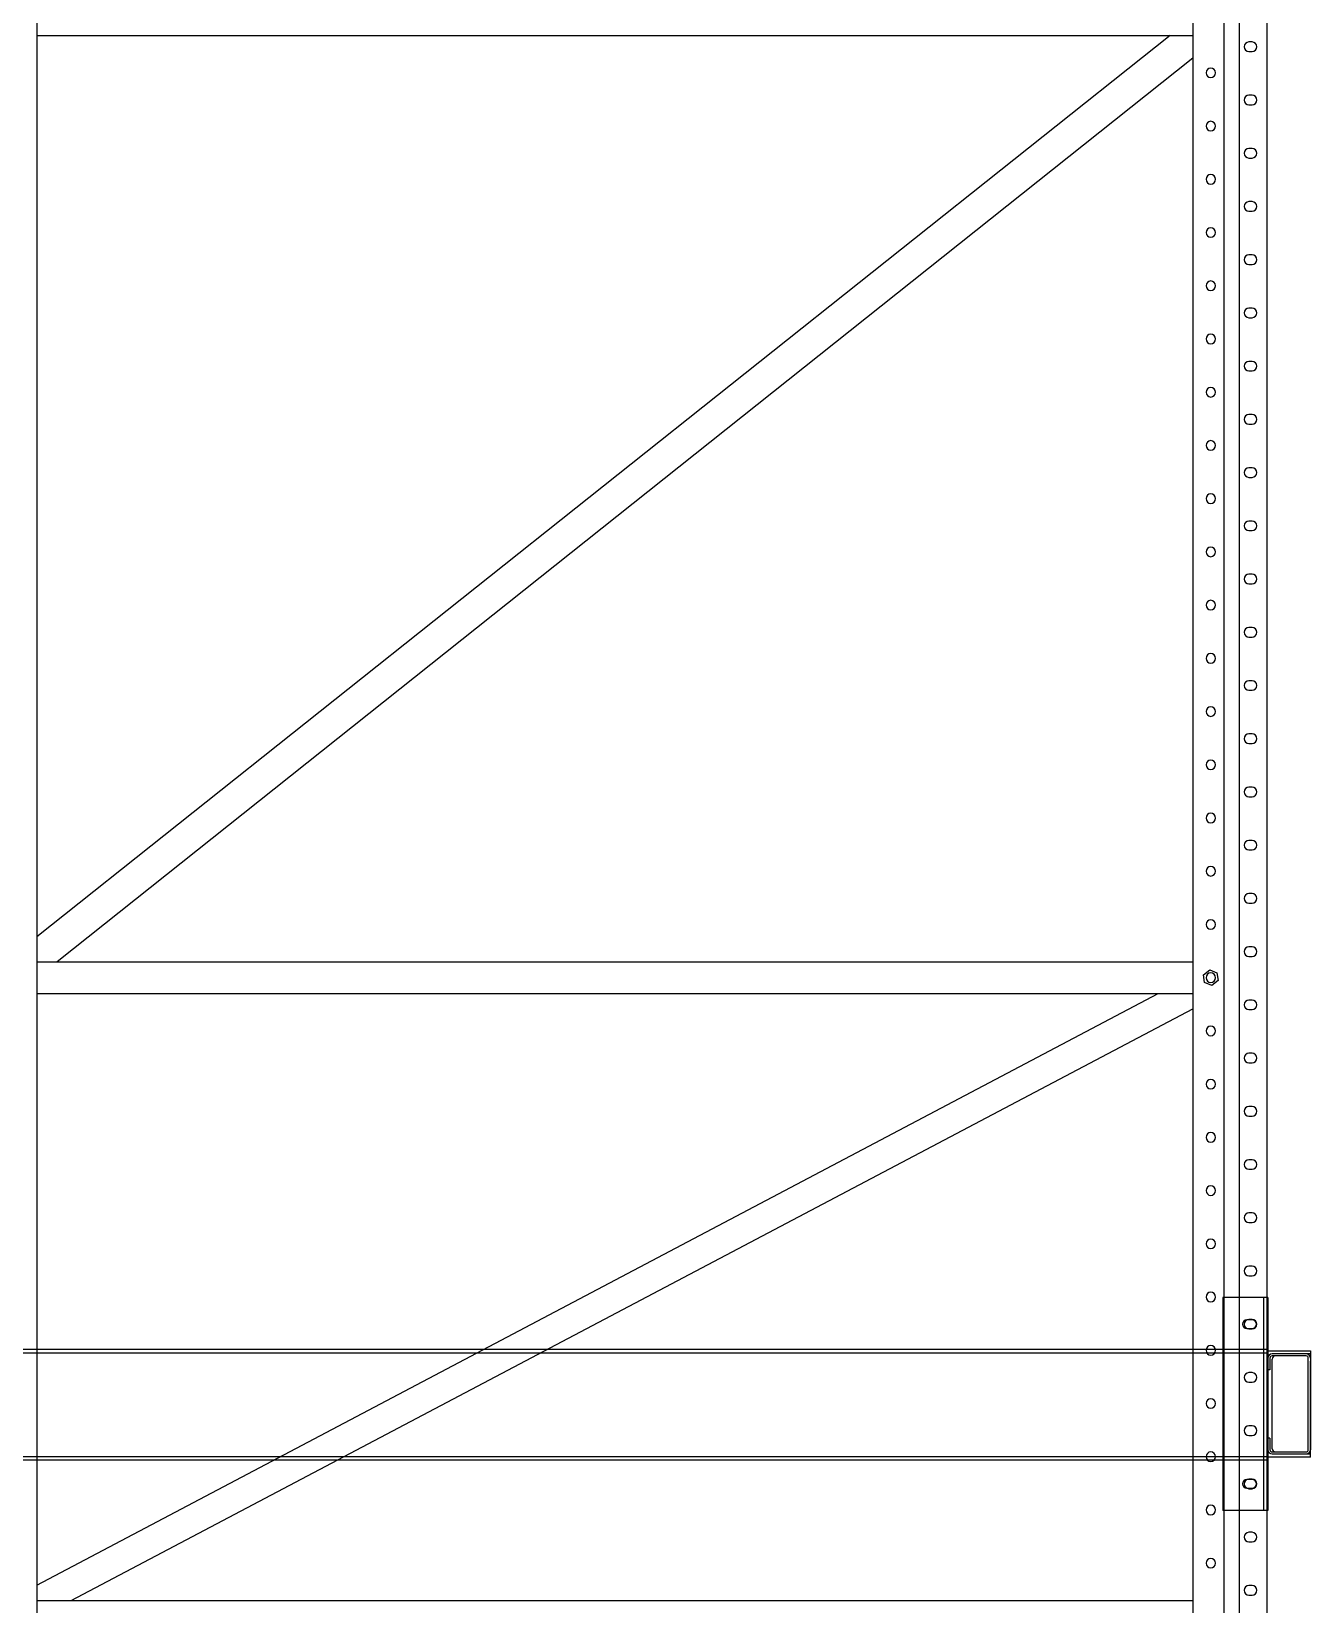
# Model space of a CAD drawing. Header units: millimetres. Extents: x 223 to 55669, y 510 to 13629.
# Drawn here: x 40016 to 41217, y 2342 to 3820 of the extents above; entities that cross this region are included whole.
import ezdxf

# ---------------------------------------------------------------- set-up
doc = ezdxf.new("R2010")
doc.units = ezdxf.units.MM
doc.linetypes.add('LIN0', pattern=[0])
doc.layers.add('02', color=2, linetype='Continuous')
doc.layers.add('MONTANTE', color=170, linetype='LIN0', lineweight=25)

# ---------------------------------------------------------------- blocks, each defined once
blk = doc.blocks.new('*U66')
at = {"layer": 'MONTANTE'}
for p, q in [((-1277.6, 10954.8), (-1277.6, 64.7)), ((-1251.5, 10954.8), (-1251.5, 64.7)), ((-1237.1, 10954.8), (-1237.1, 4.8)), ((-1207.9, 10954.8), (-1207.9, 4.8)), ((-122.4, 10954.8), (-122.4, 4.8)), ((-122.4, 2789.7), (-1207.9, 2789.7)), ((-122.4, 2789.7), (-1207.9, 2789.7)), ((-1186.6, 2789.7), (-122.4, 1943.2)), ((-1207.9, 2768.6), (-141.4, 1919.7)), ((-122.4, 1919.7), (-1207.9, 1919.7)), ((-122.4, 1889.7), (-1207.9, 1889.7)), ((-122.4, 1334.2), (-1175.6, 1889.7)), ((-154.7, 1319.7), (-1207.9, 1875.3)), ((-122.4, 1319.7), (-1207.9, 1319.7))]:
    blk.add_line(p, q, dxfattribs=at)
for points in [[(-1260.7, 2774.7), (-1263.7, 2774.7, -1), (-1263.7, 2783.7), (-1260.7, 2783.7, -1)], [(-1260.7, 2724.7), (-1263.7, 2724.7, -1), (-1263.7, 2733.7), (-1260.7, 2733.7, -1)], [(-1260.7, 2674.7), (-1263.7, 2674.7, -1), (-1263.7, 2683.7), (-1260.7, 2683.7, -1)], [(-1260.7, 2624.7), (-1263.7, 2624.7, -1), (-1263.7, 2633.7), (-1260.7, 2633.7, -1)], [(-1260.7, 2574.7), (-1263.7, 2574.7, -1), (-1263.7, 2583.7), (-1260.7, 2583.7, -1)], [(-1260.7, 2524.7), (-1263.7, 2524.7, -1), (-1263.7, 2533.7), (-1260.7, 2533.7, -1)], [(-1260.7, 2474.7), (-1263.7, 2474.7, -1), (-1263.7, 2483.7), (-1260.7, 2483.7, -1)], [(-1260.7, 2424.7), (-1263.7, 2424.7, -1), (-1263.7, 2433.7), (-1260.7, 2433.7, -1)], [(-1260.7, 2374.7), (-1263.7, 2374.7, -1), (-1263.7, 2383.7), (-1260.7, 2383.7, -1)], [(-1260.7, 2324.7), (-1263.7, 2324.7, -1), (-1263.7, 2333.7), (-1260.7, 2333.7, -1)], [(-1260.7, 2274.7), (-1263.7, 2274.7, -1), (-1263.7, 2283.7), (-1260.7, 2283.7, -1)], [(-1260.7, 2224.7), (-1263.7, 2224.7, -1), (-1263.7, 2233.7), (-1260.7, 2233.7, -1)], [(-1260.7, 2174.7), (-1263.7, 2174.7, -1), (-1263.7, 2183.7), (-1260.7, 2183.7, -1)], [(-1260.7, 2124.7), (-1263.7, 2124.7, -1), (-1263.7, 2133.7), (-1260.7, 2133.7, -1)], [(-1260.7, 2074.7), (-1263.7, 2074.7, -1), (-1263.7, 2083.7), (-1260.7, 2083.7, -1)], [(-1260.7, 2024.7), (-1263.7, 2024.7, -1), (-1263.7, 2033.7), (-1260.7, 2033.7, -1)], [(-1260.7, 1974.7), (-1263.7, 1974.7, -1), (-1263.7, 1983.7), (-1260.7, 1983.7, -1)], [(-1260.7, 1924.7), (-1263.7, 1924.7, -1), (-1263.7, 1933.7), (-1260.7, 1933.7, -1)], [(-1260.7, 1874.7), (-1263.7, 1874.7, -1), (-1263.7, 1883.7), (-1260.7, 1883.7, -1)], [(-1260.7, 1824.7), (-1263.7, 1824.7, -1), (-1263.7, 1833.7), (-1260.7, 1833.7, -1)], [(-1260.7, 1774.7), (-1263.7, 1774.7, -1), (-1263.7, 1783.7), (-1260.7, 1783.7, -1)], [(-1260.7, 1724.7), (-1263.7, 1724.7, -1), (-1263.7, 1733.7), (-1260.7, 1733.7, -1)], [(-1260.7, 1674.7), (-1263.7, 1674.7, -1), (-1263.7, 1683.7), (-1260.7, 1683.7, -1)], [(-1260.7, 1624.7), (-1263.7, 1624.7, -1), (-1263.7, 1633.7), (-1260.7, 1633.7, -1)], [(-1260.7, 1574.7), (-1263.7, 1574.7, -1), (-1263.7, 1583.7), (-1260.7, 1583.7, -1)], [(-1260.7, 1524.7), (-1263.7, 1524.7, -1), (-1263.7, 1533.7), (-1260.7, 1533.7, -1)], [(-1260.7, 1474.7), (-1263.7, 1474.7, -1), (-1263.7, 1483.7), (-1260.7, 1483.7, -1)], [(-1260.7, 1424.7), (-1263.7, 1424.7, -1), (-1263.7, 1433.7), (-1260.7, 1433.7, -1)], [(-1260.7, 1374.7), (-1263.7, 1374.7, -1), (-1263.7, 1383.7), (-1260.7, 1383.7, -1)], [(-1260.7, 1324.7), (-1263.7, 1324.7, -1), (-1263.7, 1333.7), (-1260.7, 1333.7, -1)]]:
    blk.add_lwpolyline(points, format="xyb", close=True, dxfattribs=at)
blk.add_lwpolyline([(-1223.9, 1912), (-1230.7, 1909.2), (-1231.7, 1902), (-1225.9, 1897.5), (-1219.1, 1900.3), (-1218.1, 1907.5), (-1223.9, 1912)], dxfattribs=at)
for centre in [(-1224.9, 2754.7), (-1224.9, 2704.7), (-1224.9, 2654.7), (-1224.9, 2604.7), (-1224.9, 2554.7), (-1224.9, 2504.7), (-1224.9, 2454.7), (-1224.9, 2404.7), (-1224.9, 2354.7), (-1224.9, 2304.7), (-1224.9, 2254.7), (-1224.9, 2204.7), (-1224.9, 2154.7), (-1224.9, 2104.7), (-1224.9, 2054.7), (-1224.9, 2004.7), (-1224.9, 1954.7), (-1224.9, 1904.7), (-1224.9, 1854.7), (-1224.9, 1804.7), (-1224.9, 1754.7), (-1224.9, 1704.7), (-1224.9, 1654.7), (-1224.9, 1604.7), (-1224.9, 1554.7), (-1224.9, 1504.7), (-1224.9, 1454.7), (-1224.9, 1404.7), (-1224.9, 1354.7)]:
    blk.add_circle(centre, 4.5, dxfattribs=at)
blk = doc.blocks.new('*U334')
blk.add_blockref('*U66', (145, -6477.375))
blk = doc.blocks.new('*U333')
at = {"color": 0, "linetype": 'ByBlock', "lineweight": -2, "transparency": 16777216}
blk.add_blockref('*U334', (-9800, 0), dxfattribs=at)
blk = doc.blocks.new('*U72')
at = {"color": 7, "linetype": 'Continuous', "lineweight": 25}
for p, q in [((-38, 50), (-38, -150)), ((0, 50), (0, -150)), ((4.2, 50), (4.2, -150)), ((-10.6, 29), (-15.6, 29)), ((-15.6, 21), (-10.6, 21)), ((6.2, -6.8), (6.2, -17.8)), ((8.2, -91.9), (8.2, -7.8)), ((44.2, -2.8), (8.2, -2.8)), ((40.2, -4.8), (8.2, -4.8)), ((42.2, -92.9), (42.2, -6.8)), ((44.2, -92.9), (44.2, -9.8)), ((6.2, -17.8), (4.2, -17.8)), ((6.2, -81.9), (4.2, -81.9)), ((6.2, -81.9), (6.2, -92.9)), ((8.2, -94.9), (40.2, -94.9)), ((8.2, -96.9), (40.2, -96.9)), ((-10.6, -121), (-15.6, -121)), ((-15.6, -129), (-10.6, -129))]:
    blk.add_line(p, q, dxfattribs=at)
for p, q in [((4.2, 50), (-38, 50)), ((4.2, 0), (44.2, 0)), ((44.2, 0), (44.2, -6.8)), ((44.2, -6.8), (44.2, -92.9)), ((44.2, -100), (4.2, -100)), ((40.2, -96.9), (44.2, -96.9)), ((44.2, -100), (44.2, -92.9)), ((4.2, -150), (-38, -150))]:
    blk.add_line(p, q)
for centre, radius, start, end in [((-15.6, 25), 4, 90, 270), ((-10.6, 25), 4, 270, 90), ((8.2, -6.8), 4, 90, 180), ((8.2, -6.8), 2, 90, 180), ((11.2, -7.8), 3, 90, 180), ((40.2, -6.8), 4, 0, 90), ((40.2, -6.8), 2, 0, 90), ((8.2, -92.9), 4, 180, 270), ((8.2, -92.9), 2, 180, 270), ((11.2, -91.9), 3, 180, 270), ((40.2, -92.9), 2, 270, 0), ((40.2, -92.9), 4, 270, 0), ((-15.6, -125), 4, 90, 270), ((-10.6, -125), 4, 270, 90)]:
    blk.add_arc(centre, radius, start, end, dxfattribs=at)
blk = doc.blocks.new('*U74')
at = {"color": 7, "linetype": 'Continuous', "lineweight": 25}
for p, q in [((-38, 50), (-38, -150)), ((0, 50), (0, -150)), ((4.2, 50), (4.2, -150)), ((-10.6, 29), (-15.6, 29)), ((-15.6, 21), (-10.6, 21)), ((6.2, -6.8), (6.2, -17.8)), ((8.2, -91.9), (8.2, -7.8)), ((44.2, -2.8), (8.2, -2.8)), ((40.2, -4.8), (8.2, -4.8)), ((42.2, -92.9), (42.2, -6.8)), ((44.2, -92.9), (44.2, -9.8)), ((6.2, -17.8), (4.2, -17.8)), ((6.2, -81.9), (4.2, -81.9)), ((6.2, -81.9), (6.2, -92.9)), ((8.2, -94.9), (40.2, -94.9)), ((8.2, -96.9), (40.2, -96.9)), ((-10.6, -121), (-15.6, -121)), ((-15.6, -129), (-10.6, -129))]:
    blk.add_line(p, q, dxfattribs=at)
for p, q in [((4.2, 50), (-38, 50)), ((4.2, 0), (44.2, 0)), ((44.2, 0), (44.2, -6.8)), ((44.2, -6.8), (44.2, -92.9)), ((44.2, -100), (4.2, -100)), ((40.2, -96.9), (44.2, -96.9)), ((44.2, -100), (44.2, -92.9)), ((4.2, -150), (-38, -150))]:
    blk.add_line(p, q)
for centre, radius, start, end in [((-15.6, 25), 4, 90, 270), ((-10.6, 25), 4, 270, 90), ((8.2, -6.8), 4, 90, 180), ((8.2, -6.8), 2, 90, 180), ((11.2, -7.8), 3, 90, 180), ((40.2, -6.8), 4, 0, 90), ((40.2, -6.8), 2, 0, 90), ((8.2, -92.9), 4, 180, 270), ((8.2, -92.9), 2, 180, 270), ((11.2, -91.9), 3, 180, 270), ((40.2, -92.9), 2, 270, 0), ((40.2, -92.9), 4, 270, 0), ((-15.6, -125), 4, 90, 270), ((-10.6, -125), 4, 270, 90)]:
    blk.add_arc(centre, radius, start, end, dxfattribs=at)
blk = doc.blocks.new('*U336')
for points in [[(6393, 50.5), (-4633, 50.5), (-4633, 47.5), (6393, 47.5)], [(6393, -50.2), (-4633, -50.2), (-4633, -53.2), (6393, -53.2)]]:
    blk.add_lwpolyline(points, close=True)
at = {"layer": '02'}
for name in ['*U72', '*U74']:
    blk.add_blockref(name, (6388.7, 49.3), dxfattribs=at)
blk = doc.blocks.new('*U335')
at = {"color": 0, "linetype": 'ByBlock', "lineweight": -2, "transparency": 16777216}
blk.add_blockref('*U336', (0, 0), dxfattribs=at)

msp = doc.modelspace()

# ---------------------------------------------------------------- block references
at = {"xscale": -1}
msp.add_blockref('*U333', (30243.4, 7503.4), dxfattribs=at)
msp.add_blockref('*U335', (34784, 2530.9))

doc.saveas('drawing.dxf')
